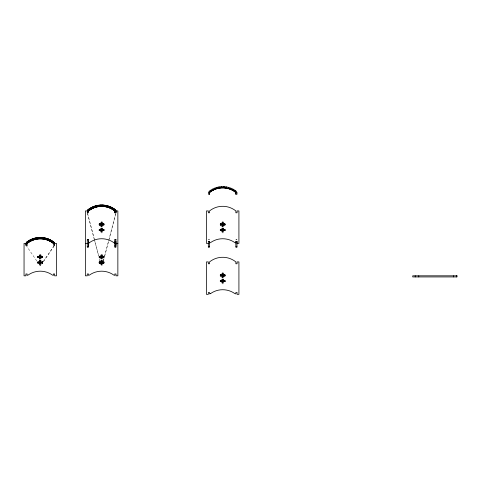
<?xml version="1.0" encoding="UTF-8"?>
<svg xmlns="http://www.w3.org/2000/svg" width="481" height="481" viewBox="0 0 481 481"><rect width="100%" height="100%" fill="white"/><g stroke="black" fill="none" stroke-linecap="round" stroke-linejoin="round"><path stroke-width="0.36" stroke-dasharray="2.4 1.8" d="M103.367 260.991L103.926 258.826M104.678 255.946L115.939 212.74M103.403 261.033L115.795 213.462M43.332 261.574L54.149 245.797M43.35 261.61L54.618 245.184M101.124 221.741L102.237 221.741M222.186 221.741L223.298 221.741M101.124 232.864L102.237 232.864M222.186 232.864L223.298 232.864M209.445 239.851L208.333 239.67L209.445 239.664L209.445 241.522M236.977 239.851L235.864 239.67L236.977 239.664L236.977 241.522M39.761 254.184L40.873 254.184M101.124 254.184L102.237 254.184M39.749 265.265L40.849 265.265M39.761 265.308L40.873 265.308M101.094 265.356L102.273 265.356M222.186 272.727L223.298 272.727M222.186 283.85L223.298 283.85M25.974 245.184L37.32 261.724M87.386 212.74L94.162 238.666M94.354 239.382L98.683 255.946L94.685 240.849M100 260.991L99.435 258.826L99.964 261.033M87.53 213.462L94.498 240.133"/><path stroke-width="0.72" d="M25.974 243.272L26.425 242.34A22.24 22.24 0 0 1 54.149 242.334M54.149 242.34L54.618 243.272L54.642 245.226L53.415 245.226L53.463 243.374L54.112 242.448L52.615 241.354L51.96 242.25L53.457 243.344L56.493 243.374L56.493 275.817L54.642 275.817L54.642 273.966L53.433 273.966L53.433 275.354L52.489 275.102A21.008 21.008 0 0 0 28.054 275.102L27.11 275.354L27.11 273.966L25.902 273.966L25.902 275.817L24.05 275.817L24.05 243.374L25.902 243.374L25.902 245.226L27.183 245.226M27.183 243.398L28.108 242.695A20.954 20.954 0 0 1 52.489 242.695L53.415 243.398M26.022 245.226L26.022 243.374L27.134 243.374L28.613 242.262L27.958 241.366L26.461 242.46L27.122 243.356L27.134 245.226M209.56 192.388A21.008 21.008 0 0 1 235.888 192.388L237.001 192.388L237.001 194.246L235.84 194.246L235.84 192.412A20.954 20.954 0 0 0 210.534 191.715L209.608 192.412L209.608 194.246L208.447 194.246L208.447 192.388L209.56 192.388L211.045 191.276L210.383 190.38L208.892 191.48L209.548 192.376L209.56 194.246M87.271 210.931L85.414 210.931L85.414 275.817L87.271 275.817L87.271 273.966L88.474 273.966L88.474 275.354L89.418 275.102A21.008 21.008 0 0 1 113.853 275.102L114.803 275.354L114.803 273.966L116.005 273.966L116.005 275.817L117.857 275.817L117.857 210.931L114.827 210.931L114.827 212.782M87.386 210.931L88.498 210.931L89.472 210.251A20.96 20.96 0 0 1 113.853 210.251L114.779 210.955L114.779 212.782L116.005 212.782L116.005 210.931M99.254 223.875L103.866 223.875L103.884 224.988L99.254 224.988L99.254 223.875L99.32 224.988M224.928 224.988L220.316 224.988L220.316 223.875L224.928 223.875L224.946 224.988L224.867 223.875M103.866 229.527L99.254 229.527L99.248 230.639L103.866 230.639L103.884 229.527L103.824 230.639M224.928 229.527L220.316 229.527L220.31 230.639L224.928 230.639L224.94 229.527L224.916 230.639M87.271 239.851L88.384 239.851M114.803 239.851L115.915 239.851M114.803 241.522L116.005 241.522L116.005 245.226L114.803 245.226M208.333 241.522L209.536 241.522L209.536 242.911L210.48 242.658A21.008 21.008 0 0 1 234.914 242.658L235.864 242.911M235.864 241.522L237.067 241.522L237.067 243.374L238.919 243.374L238.919 210.931L237.067 210.931L237.067 212.782L235.864 212.782L235.864 210.931A21.008 21.008 0 0 0 209.536 210.931L209.536 212.782L208.333 212.782L208.333 210.931L206.475 210.931L206.475 243.374L208.333 243.374M89.087 242.911L88.474 242.911L88.474 241.522M114.189 242.911L114.803 242.911M85.414 243.374L87.271 243.374M116.005 243.374L117.857 243.374M87.271 246.897L88.384 246.897M114.803 246.897L115.915 246.897M208.333 246.897L209.445 246.897M235.864 246.897L236.977 246.897M99.254 256.319L103.866 256.319L103.884 257.431L99.254 257.431L99.26 256.319L99.272 257.431M42.502 257.431L37.891 257.431L37.909 256.319L42.502 256.319L42.484 257.431M99.254 261.971L103.866 261.971L103.884 263.083L99.254 263.083L99.248 261.971L99.272 263.083M224.928 274.855L220.316 274.855L220.316 275.968L224.928 275.968L224.946 274.855L224.91 275.968M224.928 281.625L220.316 281.625L220.316 280.513L224.928 280.513L224.94 281.625L224.886 280.513M234.914 191.715L235.84 192.412M114.803 243.374L113.853 242.658A21.008 21.008 0 0 0 89.418 242.658L88.474 243.374L88.474 245.226M114.803 210.931A21.008 21.008 0 0 0 88.474 210.931L88.498 212.782L87.271 212.782L87.795 209.896A22.24 22.24 0 0 1 115.518 209.89L115.981 210.828M456.734 275.817L456.734 276.93M453.427 275.817L453.427 276.93M418.759 275.817L418.759 276.93M415.235 275.817L415.235 276.93M236.977 241.258L236.977 247.084L235.864 247.084L235.864 241.258M235.888 192.388L235.888 194.246M224.807 224.988L224.741 223.875L224.705 224.988M224.807 230.639L224.741 229.527L224.705 230.639M224.807 275.968L224.741 274.855L224.705 275.968M224.807 281.625L224.741 280.513L224.705 281.625M222.186 222.667L222.186 226.377M222.186 228.228L222.186 231.938M222.186 273.653L222.186 277.363M222.186 279.214L222.186 282.924M220.52 229.527L220.545 230.639L220.442 229.527M220.52 274.855L220.545 275.968L220.442 274.855M220.545 280.513L220.52 281.625M220.472 280.513L220.436 281.625M220.376 223.875L220.406 224.988M220.382 229.527L220.376 230.639M220.334 274.855L220.376 275.968M220.352 280.513L220.376 281.625M209.445 241.258L209.445 247.084L208.333 247.084L208.333 241.258M115.939 210.931L115.939 212.782M103.878 223.875L103.806 224.988L103.71 223.875M103.878 256.319L103.872 257.431M103.878 261.971L103.8 263.083M103.71 229.527L103.71 230.639M103.746 256.319L103.776 257.431M103.776 261.971L103.746 263.083M103.68 223.875L103.643 224.988M103.643 229.527L103.68 230.639M103.68 256.319L103.607 257.431M103.68 261.971L103.643 263.083M101.124 222.667L101.124 226.377M101.124 228.228L101.124 231.938M101.124 255.11L101.124 258.82M101.124 260.672L101.124 264.382M99.483 223.875L99.483 224.988M99.483 229.527L99.483 230.639M99.525 256.319L99.483 257.431M99.483 261.971L99.483 263.083M99.375 223.875L99.411 224.988M99.411 229.527L99.375 230.639M99.375 256.319L99.447 257.431M99.411 261.971L99.375 263.083M99.345 229.527L99.272 230.639M87.386 212.782L87.831 209.926A22.186 22.186 0 0 1 115.476 209.926M54.575 245.226L54.575 243.284L54.112 242.37A22.186 22.186 0 0 0 26.461 242.37M42.412 256.319L42.382 257.431M42.382 261.971L42.412 263.083M42.31 256.319L42.274 257.431M42.346 261.971L42.31 263.083M42.238 256.319L42.238 257.431M42.238 261.971L42.238 263.083M39.761 255.11L39.761 259.091M39.761 260.401L39.761 264.382M38.161 256.319L38.161 257.431M38.161 261.971L38.161 263.083M38.095 256.319L38.041 257.431M38.119 261.971L38.047 263.083M38.011 256.319L37.951 257.431M38.011 261.971L37.951 263.083M27.11 243.374A21.008 21.008 0 0 1 53.433 243.374M41.703 237.65L41.582 238.756L43.428 238.955L43.543 237.848L41.703 237.65M103.066 205.207L102.952 206.313L104.792 206.511L104.912 205.405L103.066 205.207M224.128 186.67L224.014 187.776L225.854 187.969L225.974 186.862L224.128 186.67M44.018 237.921L43.783 239.009L45.599 239.4L45.827 238.311L44.018 237.921M105.381 205.477L105.147 206.565L106.962 206.95L107.197 205.868L105.381 205.477M226.443 186.941L226.208 188.029L228.024 188.414L228.259 187.325L226.443 186.941M46.29 238.432L45.948 239.49L47.709 240.067L48.052 239.009L46.29 238.432M107.654 205.988L107.311 207.046L109.073 207.624L109.415 206.565L107.654 205.988M228.715 187.452L228.373 188.51L230.134 189.081L230.477 188.029L228.715 187.452M48.497 239.183L48.046 240.199L49.735 240.957L50.192 239.941L48.497 239.183M109.86 206.74L109.409 207.756L111.099 208.513L111.556 207.497L109.86 206.74M230.922 188.197L230.471 189.213L232.161 189.971L232.618 188.955L230.922 188.197M50.613 240.157L50.054 241.119L51.659 242.051L52.219 241.089L50.613 240.157M111.983 207.714L111.424 208.676L113.023 209.608L113.582 208.646L111.983 207.714M233.044 189.177L232.485 190.139L234.085 191.071L234.644 190.109L233.044 189.177M113.985 208.91L113.324 209.806L114.821 210.9L115.476 210.005L113.985 208.91M235.047 190.368L234.385 191.264L235.882 192.364L236.538 191.462L235.047 190.368M210.48 293.638L209.536 293.891L209.536 292.502L208.333 292.502L208.333 294.354L206.475 294.354L206.475 261.911L208.333 261.911L208.333 263.768L209.536 263.768L209.536 261.911A21.008 21.008 0 0 1 235.864 261.911L235.864 263.768L237.067 263.768L237.067 261.911L238.919 261.911L238.919 294.354L237.067 294.354L237.067 292.502L235.864 292.502L235.864 293.891L234.914 293.638A21.008 21.008 0 0 0 210.48 293.638M89.322 208.922L87.831 210.017L88.486 210.912L89.983 209.818L89.322 208.922M29.96 240.169L28.361 241.101L28.92 242.063L30.525 241.125L29.96 240.169M91.33 207.726L89.725 208.658L90.284 209.62L91.889 208.682L91.33 207.726M212.392 189.183L210.786 190.115L211.345 191.077L212.951 190.145L212.392 189.183M93.446 206.746L91.757 207.503L92.214 208.52L93.903 207.756L93.446 206.746M32.083 239.189L30.393 239.947L30.844 240.963L32.54 240.199L32.083 239.189M214.508 188.203L212.818 188.961L213.275 189.977L214.965 189.219L214.508 188.203M95.659 205.994L93.897 206.571L94.24 207.63L96.002 207.052L95.659 205.994M34.295 238.438L32.534 239.015L32.876 240.073L34.638 239.496L34.295 238.438M216.721 187.452L214.959 188.029L215.302 189.087L217.063 188.51L216.721 187.452M97.938 205.477L96.122 205.868L96.356 206.956L98.166 206.565L97.938 205.477M218.999 186.941L217.184 187.325L217.418 188.414L219.228 188.029L218.999 186.941M36.568 237.921L34.758 238.311L34.993 239.4L36.803 239.009L36.568 237.921M221.314 186.67L219.474 186.862L219.589 187.969L221.434 187.776L221.314 186.67M100.252 205.207L98.413 205.405L98.527 206.511L100.373 206.313L100.252 205.207M38.889 237.65L37.043 237.848L37.163 238.955L39.009 238.756L38.889 237.65M223.653 186.646L221.795 186.646L221.795 187.758L223.653 187.758L223.653 186.646M102.591 205.183L100.733 205.183L100.733 206.295L102.591 206.295L102.591 205.183M102.237 222.667L101.034 222.667L101.034 226.377L102.237 226.377L102.237 222.667M223.298 222.667L222.096 222.667L222.096 226.377L223.298 226.377L223.298 222.667M102.237 228.228L101.034 228.228L101.034 231.938L102.237 231.938L102.237 228.228M223.298 228.228L222.096 228.228L222.096 231.938L223.298 231.938L223.298 228.228M41.222 237.626L39.37 237.626L39.37 238.738L41.222 238.738L41.222 237.626M88.384 239.664L87.271 239.664L87.271 247.084L88.384 247.084L88.384 239.664M115.915 239.664L114.803 239.664L114.803 247.084L115.915 247.084L115.915 239.664M40.873 255.11L39.67 255.11L39.67 258.82L40.873 258.82L40.873 255.11M102.237 255.11L101.034 255.11L101.034 258.82L102.237 258.82L102.237 255.11M40.873 260.672L39.67 260.672L39.67 264.382L40.873 264.382L40.873 260.672M102.237 260.672L101.034 260.672L101.034 264.382L102.237 264.382L102.237 260.672M42.502 261.971L37.891 261.971L37.879 263.083L42.502 263.083L42.502 261.971M223.298 273.653L222.096 273.653L222.096 277.363L223.298 277.363L223.298 273.653M456.95 275.817L412.722 275.817L412.722 276.93L456.95 276.93L456.95 275.817M223.298 279.214L222.096 279.214L222.096 282.924L223.298 282.924L223.298 279.214M220.545 224.988L220.52 223.875L220.478 224.988"/></g></svg>
